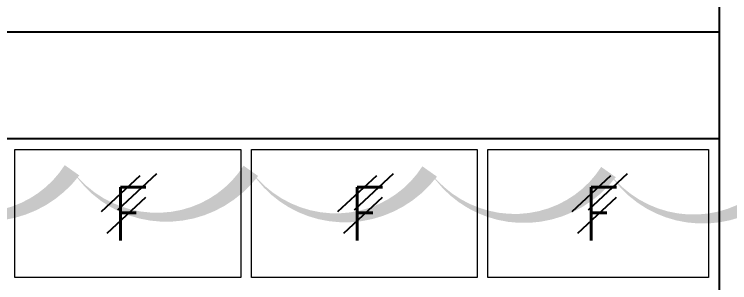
# Model space of a CAD drawing. Header units: inches. Extents: x 102027 to 175311, y -32523 to 10797.
# Drawn here: x 159179 to 162536, y -26188 to -24930 of the extents above; entities that cross this region are included whole.
import ezdxf

# ---------------------------------------------------------------- set-up
doc = ezdxf.new("R2010")
doc.units = ezdxf.units.IN
doc.header["$MEASUREMENT"] = 0
doc.layers.add('M-HVAC-DUCT-NEW', color=5, linetype='Continuous')
doc.layers.add('M-X-BKGD', color=8, linetype='Continuous')
doc.styles.add('SIMPLEX', font='simplex.shx')

msp = doc.modelspace()

# ---------------------------------------------------------------- linework, layer by layer
at = {"layer": 'M-HVAC-DUCT-NEW', "color": 2}
msp.add_lwpolyline([(156092.7, -25650.2, 0, 83.9, 0.520567), (156931.9, -25653, 0, 83.9, 0.520567), (157771.1, -25655.8, 0, 83.9, 0.520567), (158610.3, -25658.6, 0, 83.9, 0.520567), (159449.5, -25661.4, 0, 83.9, 0.520567), (160288.7, -25664.2, 0, 83.9, 0.520567), (161127.9, -25667, 0, 83.9, 0.520567), (161967.1, -25669.8, 0, 83.9, 0.520567), (162806.3, -25672.6, 0, 83.9, 0.520567)], format="xyseb", dxfattribs=at)
at = {"layer": 'M-X-BKGD', "color": 8}
for p, q in [((162486.1, -23016.3), (162486.1, -32313.4)), ((162486.1, -25013.4), (156936.1, -25013.4)), ((162486.1, -25513.4), (156936.1, -25513.4)), ((159845.5, -25677.8), (159663.2, -25848)), ((160956, -25677.8), (160773.7, -25848)), ((162054.5, -25677.8), (161872.2, -25848)), ((159767.8, -25686.8), (159585.5, -25857)), ((160878.3, -25686.8), (160696, -25857)), ((161976.8, -25686.8), (161794.5, -25857)), ((159794.6, -25788.3), (159612.4, -25958.5)), ((160905.2, -25788.3), (160722.9, -25958.5)), ((162003.7, -25788.3), (161821.4, -25958.5))]:
    msp.add_line(p, q, dxfattribs=at)
at = {"layer": 'M-X-BKGD', "color": 8, "lineweight": 0}
for points in [[(159181.1, -25563.4), (160241.1, -25563.4), (160241.1, -26163.4), (159181.1, -26163.4)], [(160291.1, -25563.4), (161351.1, -25563.4), (161351.1, -26163.4), (160291.1, -26163.4)], [(161401.1, -25563.4), (162436.1, -25563.4), (162436.1, -26163.4), (161401.1, -26163.4)]]:
    msp.add_lwpolyline(points, close=True, dxfattribs=at)

# ---------------------------------------------------------------- texts
at = {"layer": 'M-X-BKGD', "color": 8, "style": 'SIMPLEX', "width": 0.85}
for p in [(159640.8, -25991.3), (160751.3, -25991.3), (161849.9, -25991.3)]:
    msp.add_text('F', height=250, dxfattribs=at).set_placement(p)

doc.saveas('drawing.dxf')
